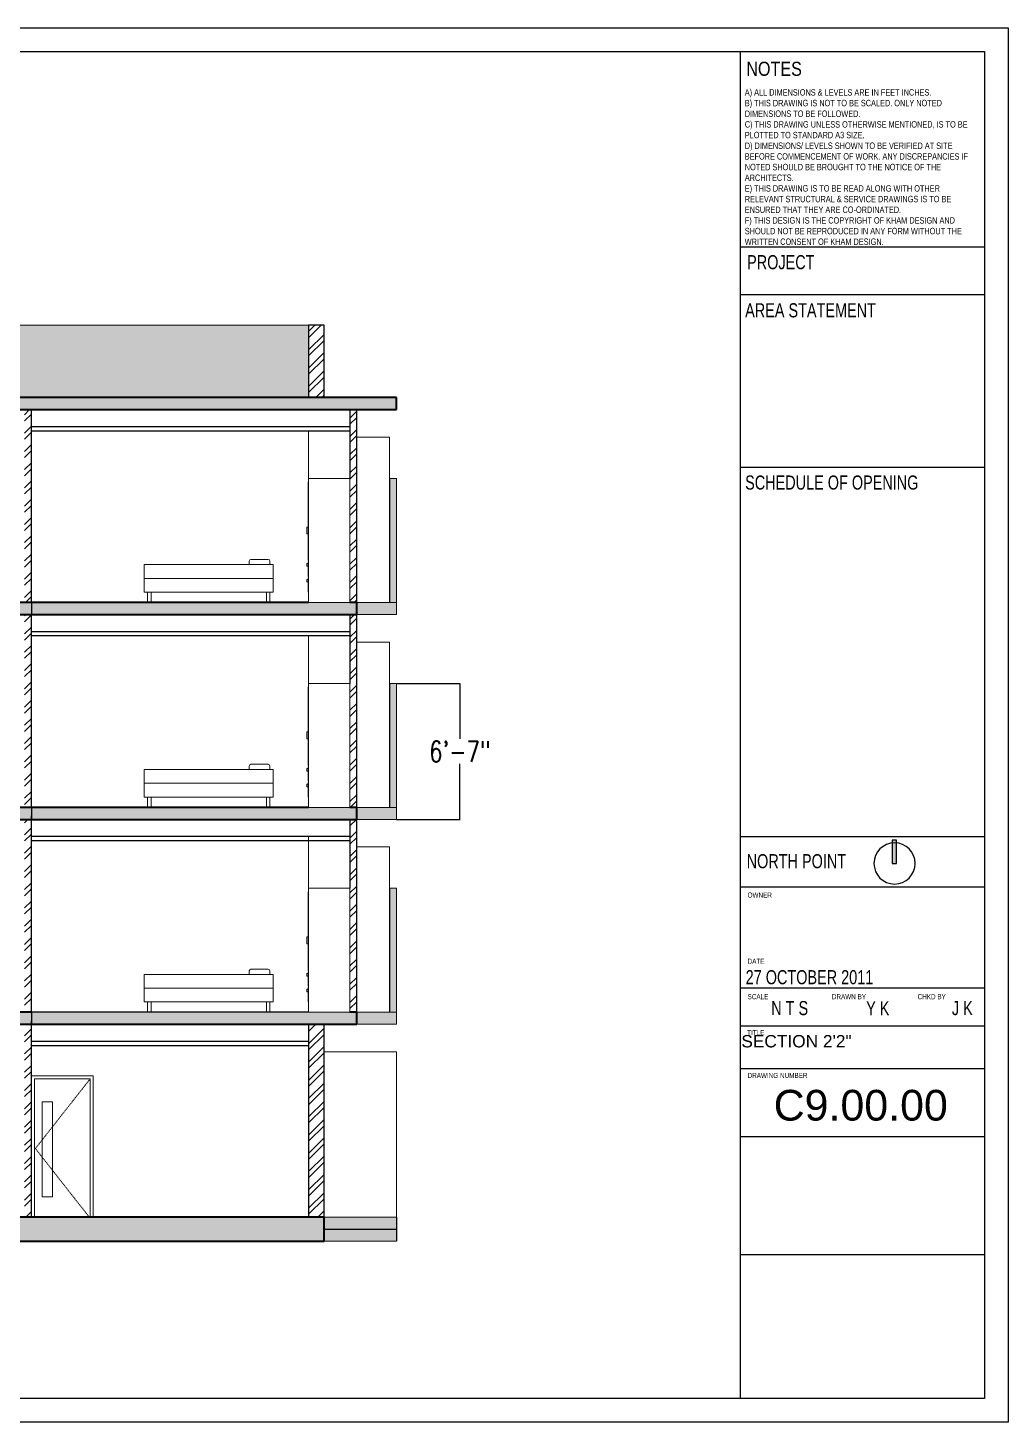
# Model space of a CAD drawing. Header units: inches. Extents: x 13884 to 18519, y 5853 to 8310.
# Drawn here: x 15623 to 16192, y 5853 to 6663 of the extents above; entities that cross this region are included whole.
import ezdxf

# ---------------------------------------------------------------- set-up
doc = ezdxf.new("R2010")
doc.units = ezdxf.units.IN
doc.header["$LTSCALE"] = 0.5
doc.header["$MEASUREMENT"] = 0
doc.linetypes.add('Dash4', pattern=[0.11811, 0.059055, -0.059055])
doc.layers.add('A- Template', color=7, linetype='Continuous')
doc.layers.add('Template', color=7, linetype='Continuous')
for name, color, linetype, lineweight in [('A-CLNGSUM', 5, 'Continuous', 9), ('A-DOORSYM', 1, 'Continuous', 9), ('A-FLOROTM', 6, 'Continuous', 9), ('A-WALL', 2, 'Continuous', 9), ('I-DETLFUM', 2, 'Continuous', 9)]:
    doc.layers.add(name, color=color, linetype=linetype, lineweight=lineweight)
doc.styles.add('alpha', font='swisscl.ttf')
doc.styles.get("Standard").update_dxf_attribs({"font": 'romans.shx', "width": 0.75})
doc.dimstyles.get("Standard").update_dxf_attribs({"dimtxt": 0.18, "dimasz": 0.18, "dimexe": 0.18, "dimexo": 0.0625, "dimgap": 0.09, "dimtad": 0, "dimtih": 1, "dimtoh": 1, "dimdec": 4, "dimzin": 0, "dimdsep": 46, "dimtxsty": 'Standard', "dimcen": 0.09, "dimadec": 0, "dimazin": 0, "dimtfac": 1, "dimtdec": 4, "dimtofl": 0, "dimtmove": 0, "dimatfit": 3, "dimfxl": 0, "dimtolj": 1, "dimtzin": 0, "dimarcsym": 0})
pattern_1 = [(45, (16615.337, 5968.343), (-5.3033, 5.3033), []), (45, (16618.873, 5968.343), (-5.3033, 5.3033), [])]

# ---------------------------------------------------------------- blocks, each defined once
blk = doc.blocks.new('Single Shutter with peep - D2-129681-Section 3')
at = {"layer": 'A-DOORSYM'}
for p, q in [((91.69, 94.23), (91.69, 14)), ((124.15, 94.23), (91.69, 94.23)), ((91.69, 94.23), (124.15, 94.23)), ((91.69, 14), (91.69, 94.23)), ((124.15, 14), (124.15, 94.23)), ((124.15, 94.23), (124.15, 14)), ((96.22, 80.93), (102.13, 80.93)), ((96.22, 25.81), (96.22, 80.93)), ((102.13, 80.93), (102.13, 25.81)), ((102.13, 25.81), (96.22, 25.81))]:
    blk.add_line(p, q, dxfattribs=at)
at = {"layer": 'A-DOORSYM', "linetype": 'Dash4'}
for p, q in [((123.56, 93.64), (92.28, 53.82)), ((92.28, 53.82), (123.56, 14))]:
    blk.add_line(p, q, dxfattribs=at)
blk = doc.blocks.new('Bed _3_ - 1372 x 1905mm - Double-142158-Section 3')
at = {"layer": 'I-DETLFUM', "color": 7}
for p, q in [((155.42, 157), (155.42, 149)), ((155.42, 157), (155.56, 157)), ((155.56, 157), (155.92, 157)), ((155.92, 157), (156.42, 157)), ((156.42, 157), (229.42, 157)), ((216.42, 159), (216.42, 157)), ((227.42, 160), (217.42, 160)), ((228.42, 157), (228.42, 159)), ((229.42, 157), (229.92, 157)), ((229.92, 157), (230.29, 157)), ((230.29, 157), (230.42, 157)), ((230.42, 149), (230.42, 157)), ((155.42, 149), (155.42, 141)), ((155.42, 149), (155.92, 149)), ((155.92, 149), (155.42, 149)), ((155.92, 149), (156.42, 149)), ((156.42, 149), (155.92, 149)), ((156.42, 149), (229.42, 149)), ((229.42, 149), (156.42, 149)), ((229.42, 149), (229.92, 149)), ((229.92, 149), (229.42, 149)), ((229.92, 149), (230.29, 149)), ((230.29, 149), (229.92, 149)), ((230.29, 149), (230.42, 149)), ((230.42, 149), (230.29, 149)), ((230.42, 141), (230.42, 149)), ((155.92, 141), (155.42, 141)), ((156.42, 141), (155.92, 141)), ((229.42, 141), (156.42, 141)), ((157.42, 141), (157.42, 135)), ((157.42, 141), (157.42, 135)), ((159.42, 135), (159.42, 141)), ((159.42, 135), (159.42, 141)), ((226.42, 141), (226.42, 135)), ((226.42, 141), (226.42, 135)), ((228.42, 135), (228.42, 141)), ((228.42, 135), (228.42, 141)), ((229.92, 141), (229.42, 141)), ((230.29, 141), (229.92, 141)), ((230.42, 141), (230.29, 141))]:
    blk.add_line(p, q, dxfattribs=at)
for centre, start, end in [((217.42, 159), 90, 180), ((227.42, 159), 0, 90)]:
    blk.add_arc(centre, 1, start, end, dxfattribs=at)
blk = doc.blocks.new('Wardrobe - 6-4-167365-Section 3')
at = {"layer": 'I-DETLFUM', "color": 252}
for p, q in [((250.67, 159.29), (250.67, 205)), ((250.92, 205), (250.67, 205)), ((250.92, 135), (250.92, 207)), ((274.92, 207), (250.92, 207)), ((274.92, 207), (274.92, 135)), ((249.92, 174.79), (249.92, 178.79)), ((249.92, 178.79), (250.67, 178.79)), ((250.67, 174.79), (249.92, 174.79)), ((249.92, 156.04), (249.92, 157.54)), ((250.67, 157.54), (249.92, 157.54)), ((250.67, 156.04), (249.92, 156.04)), ((250.92, 159.29), (250.67, 159.29)), ((250.67, 150.14), (250.67, 158.54)), ((250.67, 158.54), (250.92, 158.54)), ((249.92, 146.89), (249.92, 148.39)), ((249.92, 148.39), (250.67, 148.39)), ((250.67, 146.89), (249.92, 146.89)), ((250.92, 150.14), (250.67, 150.14)), ((250.67, 141), (250.67, 149.39)), ((250.67, 149.39), (250.92, 149.39)), ((250.92, 141), (250.67, 141)), ((250.92, 135), (274.92, 135))]:
    blk.add_line(p, q, dxfattribs=at)
blk = doc.blocks.new('Bed _3_ - 1372 x 1905mm - Double-V7-Section 3')
at = {"layer": 'I-DETLFUM', "color": 7}
for p, q in [((155.42, 278), (155.42, 270)), ((155.42, 278), (155.56, 278)), ((155.56, 278), (155.92, 278)), ((155.92, 278), (156.42, 278)), ((156.42, 278), (229.42, 278)), ((216.42, 280), (216.42, 278)), ((227.42, 281), (217.42, 281)), ((228.42, 278), (228.42, 280)), ((229.42, 278), (229.92, 278)), ((229.92, 278), (230.29, 278)), ((230.29, 278), (230.42, 278)), ((230.42, 270), (230.42, 278)), ((155.42, 270), (155.42, 262)), ((155.42, 270), (155.56, 270)), ((155.56, 270), (155.42, 270)), ((155.56, 270), (155.92, 270)), ((155.92, 270), (155.56, 270)), ((155.92, 270), (156.42, 270)), ((156.42, 270), (155.92, 270)), ((156.42, 270), (229.42, 270)), ((229.42, 270), (156.42, 270)), ((229.42, 270), (229.92, 270)), ((229.92, 270), (229.42, 270)), ((229.92, 270), (230.29, 270)), ((230.29, 270), (229.92, 270)), ((230.29, 270), (230.42, 270)), ((230.42, 270), (230.29, 270)), ((230.42, 262), (230.42, 270)), ((155.92, 262), (155.42, 262)), ((156.42, 262), (155.92, 262)), ((229.42, 262), (156.42, 262)), ((157.42, 262), (157.42, 256)), ((157.42, 262), (157.42, 256)), ((159.42, 256), (159.42, 262)), ((159.42, 256), (159.42, 262)), ((226.42, 262), (226.42, 256)), ((226.42, 262), (226.42, 256)), ((228.42, 256), (228.42, 262)), ((228.42, 256), (228.42, 262)), ((229.92, 262), (229.42, 262)), ((230.29, 262), (229.92, 262)), ((230.42, 262), (230.29, 262))]:
    blk.add_line(p, q, dxfattribs=at)
for centre, start, end in [((217.42, 280), 90, 180), ((227.42, 280), 0, 90)]:
    blk.add_arc(centre, 1, start, end, dxfattribs=at)
blk = doc.blocks.new('*D180')
at = {"color": 0, "lineweight": -2}
for p, q in [((15837.29, 6281.96), (15874.23, 6281.96)), ((15874.05, 6281.78), (15874.05, 6249.7)), ((15874.05, 6203.14), (15874.05, 6235.23)), ((15837.29, 6202.96), (15874.23, 6202.96))]:
    blk.add_line(p, q, dxfattribs=at)
at = {"color": 0}
for points in [[(15874.02, 6281.78), (15874.08, 6281.78), (15874.05, 6281.96)], [(15874.02, 6203.14), (15874.08, 6203.14), (15874.05, 6202.96)]]:
    blk.add_solid(points, dxfattribs=at)
at = {"layer": 'Defpoints', "color": 0}
for p in [(15837.23, 6281.96), (15874.05, 6281.96), (15837.23, 6202.96)]:
    blk.add_point(p, dxfattribs=at)
at = {"color": 4, "insert": (15874.05, 6242.46), "char_height": 12, "attachment_point": 5}
blk.add_mtext('\\A1;6\'-7"', dxfattribs=at)
blk = doc.blocks.new('A3 Paper')
at = {"layer": 'Template', "color": 116}
for points in [[(44545, -27531), (69442, -27531), (69442, -45138), (44545, -45138)], [(69146, -44841), (44841, -44841), (44841, -27828), (69146, -27828)]]:
    blk.add_lwpolyline(points, close=True, dxfattribs=at)
blk = doc.blocks.new('North Point')
at = {"layer": 'A- Template'}
blk.add_lwpolyline([(-0.1, 1.6), (18.2, 1.6), (18.2, -1.8), (-0.1, -1.8)], close=True, dxfattribs=at)
blk.add_circle((0, 0), 16.1, dxfattribs=at)
blk.add_solid([(-0.1, 1.6), (18.2, 1.6), (-0.1, -1.8), (18.2, -1.8)], dxfattribs=at)

msp = doc.modelspace()

# ---------------------------------------------------------------- hatches: boundary and pattern name
h = msp.add_hatch(color=256)
h.dxf.hatch_style = 1
h.paths.add_polyline_path([(15786.22594, 6489.96485), (15421.22594, 6489.96485), (15421.22594, 6447.96485), (15786.22594, 6447.96485)])
h.paths.add_polyline_path([(15282.22594, 6428.96485), (15273.22594, 6428.96485), (15273.22594, 6422.96485), (15282.22594, 6422.96485)])
h.paths.add_polyline_path([(15282.22594, 6309.96485), (15273.22594, 6309.96485), (15273.22594, 6303.96485), (15282.22594, 6303.96485)])
h.paths.add_polyline_path([(15282.22594, 6190.96485), (15273.22594, 6190.96485), (15273.22594, 6184.96485), (15282.22594, 6184.96485)])
h.paths.add_polyline_path([(15282.22594, 6067.96485), (15273.22594, 6067.96485), (15273.22594, 6061.96485), (15282.22594, 6061.96485)])
h.paths.add_polyline_path([(15273.22594, 5971.96485), (15237.22594, 5971.96485), (15237.22594, 5957.96485), (15273.22594, 5957.96485)])
h.paths.add_polyline_path([(15795.22594, 5971.96485), (15273.22594, 5971.96485), (15273.22594, 5957.96485), (15795.22594, 5957.96485)])
h.paths.add_polyline_path([(15837.22594, 5971.96485), (15795.22594, 5971.96485), (15795.22594, 5957.96485), (15837.22594, 5957.96485)])
h.paths.add_polyline_path([(15837.22594, 6090.96485), (15814.22594, 6090.96485), (15814.22594, 6083.96485), (15837.22594, 6083.96485)])
h.paths.add_polyline_path([(15814.22594, 6090.96485), (15810.22594, 6090.96485), (15786.22594, 6090.96485), (15625.22594, 6090.96485), (15625.22594, 6083.96485), (15814.22594, 6083.96485)])
h.paths.add_polyline_path([(15837.22594, 6162.96485), (15833.22594, 6162.96485), (15833.22594, 6090.96485), (15837.22594, 6090.96485)])
h.paths.add_polyline_path([(15625.22594, 6090.96485), (15237.22594, 6090.96485), (15237.22594, 6083.96485), (15625.22594, 6083.96485)])
h.paths.add_polyline_path([(15241.22594, 6132.96485), (15237.22594, 6132.96485), (15237.22594, 6090.96485), (15241.22594, 6090.96485)])
h.paths.add_polyline_path([(15241.22594, 6251.96485), (15237.22594, 6251.96485), (15237.22594, 6209.96485), (15241.22594, 6209.96485)])
h.paths.add_polyline_path([(15625.22594, 6209.96485), (15237.22594, 6209.96485), (15237.22594, 6202.96485), (15625.22594, 6202.96485)])
h.paths.add_polyline_path([(15837.22594, 6281.96485), (15833.22594, 6281.96485), (15833.22594, 6209.96485), (15837.22594, 6209.96485)])
h.paths.add_polyline_path([(15837.22594, 6447.96485), (15237.22594, 6447.96485), (15237.22594, 6440.96485), (15837.22594, 6440.96485)])
h.paths.add_polyline_path([(15837.22594, 6400.96485), (15833.22594, 6400.96485), (15833.22594, 6328.96485), (15837.22594, 6328.96485)])
h.paths.add_polyline_path([(15837.22594, 6328.96485), (15833.22594, 6328.96485), (15814.22594, 6328.96485), (15814.22594, 6321.96485), (15837.22594, 6321.96485)])
h.paths.add_polyline_path([(15625.22594, 6328.96485), (15237.22594, 6328.96485), (15237.22594, 6321.96485), (15625.22594, 6321.96485)])
h.paths.add_polyline_path([(15241.22594, 6370.96485), (15237.22594, 6370.96485), (15237.22594, 6328.96485), (15241.22594, 6328.96485)])
h.paths.add_polyline_path([(15282.22594, 6489.96485), (15273.22594, 6489.96485), (15273.22594, 6447.96485), (15282.22594, 6447.96485)])
h = msp.add_hatch()
h.set_pattern_fill('ANSI32', color=256, scale=20)
h.set_pattern_definition(pattern_1)
h.paths.add_polyline_path([(15795.22594, 6489.96485), (15786.22594, 6489.96485), (15786.22594, 6447.96485), (15795.22594, 6447.96485)])
h.paths.add_polyline_path([(15814.22594, 6440.96485), (15810.22594, 6440.96485), (15810.22594, 6400.96485), (15810.22594, 6328.96485), (15814.22594, 6328.96485)])
h.paths.add_polyline_path([(15625.22594, 6440.96485), (15621.22594, 6440.96485), (15621.22594, 6328.96485), (15625.22594, 6328.96485)])
h.paths.add_polyline_path([(15473.22594, 6440.96485), (15469.22594, 6440.96485), (15469.22594, 6328.96485), (15473.22594, 6328.96485)])
h.paths.add_polyline_path([(15282.22594, 6440.96485), (15273.22594, 6440.96485), (15273.22594, 6428.96485), (15282.22594, 6428.96485)])
h.paths.add_polyline_path([(15282.22594, 6350.96485), (15273.22594, 6350.96485), (15273.22594, 6328.96485), (15282.22594, 6328.96485)])
h = msp.add_hatch(color=256)
h.dxf.hatch_style = 1
h.paths.add_polyline_path([(15814.22594, 6328.96485), (15810.22594, 6328.96485), (15786.22594, 6328.96485), (15625.22594, 6328.96485), (15625.22594, 6321.96485), (15814.22594, 6321.96485)])
h = msp.add_hatch()
h.set_pattern_fill('ANSI32', color=256, scale=20)
h.set_pattern_definition(pattern_1)
h.paths.add_polyline_path([(15814.22594, 6202.96485), (15810.22594, 6202.96485), (15810.22594, 6162.96485), (15810.22594, 6090.96485), (15814.22594, 6090.96485)])
h.paths.add_polyline_path([(15625.22594, 6202.96485), (15621.22594, 6202.96485), (15621.22594, 6090.96485), (15625.22594, 6090.96485)])
h.paths.add_polyline_path([(15473.22594, 6202.96485), (15469.22594, 6202.96485), (15469.22594, 6090.96485), (15473.22594, 6090.96485)])
h.paths.add_polyline_path([(15282.22594, 6112.96485), (15273.22594, 6112.96485), (15273.22594, 6090.96485), (15282.22594, 6090.96485)])
h.paths.add_polyline_path([(15282.22594, 6202.96485), (15273.22594, 6202.96485), (15273.22594, 6190.96485), (15282.22594, 6190.96485)])
h.paths.add_polyline_path([(15282.22594, 6231.96485), (15273.22594, 6231.96485), (15273.22594, 6209.96485), (15282.22594, 6209.96485)])
h.paths.add_polyline_path([(15282.22594, 6321.96485), (15273.22594, 6321.96485), (15273.22594, 6309.96485), (15282.22594, 6309.96485)])
h.paths.add_polyline_path([(15473.22594, 6321.96485), (15469.22594, 6321.96485), (15469.22594, 6209.96485), (15473.22594, 6209.96485)])
h.paths.add_polyline_path([(15814.22594, 6321.96485), (15810.22594, 6321.96485), (15810.22594, 6281.96485), (15810.22594, 6209.96485), (15814.22594, 6209.96485)])
h.paths.add_polyline_path([(15625.22594, 6321.96485), (15621.22594, 6321.96485), (15621.22594, 6209.96485), (15625.22594, 6209.96485)])
h = msp.add_hatch(color=256)
h.dxf.hatch_style = 1
h.paths.add_polyline_path([(15814.22594, 6209.96485), (15810.22594, 6209.96485), (15786.22594, 6209.96485), (15625.22594, 6209.96485), (15625.22594, 6202.96485), (15814.22594, 6202.96485)])
h = msp.add_hatch(color=256)
h.dxf.hatch_style = 1
h.paths.add_polyline_path([(15837.22594, 6209.96485), (15814.22594, 6209.96485), (15814.22594, 6202.96485), (15837.22594, 6202.96485)])
h = msp.add_hatch()
h.set_pattern_fill('ANSI32', color=256, scale=20)
h.set_pattern_definition(pattern_1)
h.paths.add_polyline_path([(15282.22594, 5989.96485), (15273.22594, 5989.96485), (15273.22594, 5971.96485), (15282.22594, 5971.96485)])
h.paths.add_polyline_path([(15282.22594, 6083.96485), (15273.22594, 6083.96485), (15273.22594, 6067.96485), (15282.22594, 6067.96485)])
h.paths.add_polyline_path([(15473.22594, 6083.96485), (15469.22594, 6083.96485), (15469.22594, 6059.96485), (15473.22594, 6059.96485)])
h.paths.add_polyline_path([(15533.22594, 6083.96485), (15529.22594, 6083.96485), (15529.22594, 6059.96485), (15533.22594, 6059.96485)])
h.paths.add_polyline_path([(15625.22594, 6083.96485), (15621.22594, 6083.96485), (15621.22594, 5971.96485), (15625.22594, 5971.96485)])
h.paths.add_polyline_path([(15795.22594, 6083.96485), (15786.22594, 6083.96485), (15786.22594, 5971.96485), (15795.22594, 5971.96485)])

# ---------------------------------------------------------------- linework, layer by layer
for p, q in [((16036.8252, 6649.05908), (16036.8252, 5866.52545)), ((16178.40848, 6535.33101), (16036.8252, 6535.33101)), ((16178.40848, 6507.67433), (16036.8252, 6507.67433)), ((16178.40848, 6407.41052), (16036.8252, 6407.41052)), ((15833.22594, 6400.96485), (15833.22594, 6328.96485)), ((15625.22594, 6328.96485), (15625.22594, 6321.96485)), ((15833.22594, 6281.96485), (15833.22594, 6209.96485)), ((15625.22594, 6209.96485), (15625.22594, 6202.96485)), ((16178.79247, 6192.7958), (16036.8252, 6192.7958)), ((15833.22594, 6162.96485), (15833.22594, 6090.96485)), ((16178.79247, 6163.59899), (16036.8252, 6163.59899)), ((16178.79247, 6104.93368), (16037.30391, 6104.93368)), ((15625.22594, 6090.96485), (15625.22594, 6083.96485)), ((15786.22594, 6090.96485), (15625.22594, 6090.96485)), ((16178.79247, 6082.87554), (16036.8252, 6082.87554)), ((16178.79247, 6057.99307), (16036.8252, 6057.99307)), ((16178.79247, 6018.52835), (16036.8252, 6018.52835)), ((15795.22594, 5971.96485), (15795.22594, 5957.96485)), ((15837.22594, 5971.96485), (15837.22594, 5957.96485)), ((15795.22594, 5964.96485), (15837.22594, 5964.96485)), ((16178.79247, 5949.95679), (16036.8252, 5949.95679))]:
    msp.add_line(p, q)
at = {"layer": 'A-CLNGSUM', "lineweight": 25}
for p, q in [((15810.22594, 6430.96485), (15625.22594, 6430.96485)), ((15625.22594, 6428.72076), (15810.22594, 6428.72076)), ((15810.22594, 6311.96485), (15625.22594, 6311.96485)), ((15625.22594, 6309.72076), (15810.22594, 6309.72076)), ((15810.22594, 6192.96485), (15625.22594, 6192.96485)), ((15625.22594, 6190.72076), (15810.22594, 6190.72076)), ((15786.22594, 6073.96485), (15625.22594, 6073.96485)), ((15625.22594, 6071.72076), (15786.22594, 6071.72076))]:
    msp.add_line(p, q, dxfattribs=at)
at = {"layer": 'A-FLOROTM', "lineweight": 35}
for p, q in [((15837.22594, 6447.96485), (15237.22594, 6447.96485)), ((15837.22594, 6440.96485), (15837.22594, 6447.96485)), ((15237.22594, 6440.96485), (15837.22594, 6440.96485)), ((15786.22594, 6328.96485), (15237.22594, 6328.96485)), ((15814.22594, 6328.96485), (15810.22594, 6328.96485)), ((15814.22594, 6321.96485), (15814.22594, 6328.96485)), ((15237.22594, 6321.96485), (15814.22594, 6321.96485)), ((15786.22594, 6209.96485), (15237.22594, 6209.96485)), ((15814.22594, 6209.96485), (15810.22594, 6209.96485)), ((15814.22594, 6202.96485), (15814.22594, 6209.96485)), ((15237.22594, 6202.96485), (15814.22594, 6202.96485)), ((15625.22594, 6090.96485), (15237.22594, 6090.96485)), ((15814.22594, 6090.96485), (15810.22594, 6090.96485)), ((15814.22594, 6083.96485), (15814.22594, 6090.96485)), ((15237.22594, 6083.96485), (15814.22594, 6083.96485)), ((15795.22594, 5971.96485), (15273.22594, 5971.96485)), ((15795.22594, 5957.96485), (15795.22594, 5971.96485)), ((15273.22594, 5957.96485), (15795.22594, 5957.96485))]:
    msp.add_line(p, q, dxfattribs=at)
at = {"layer": 'A-FLOROTM'}
for p, q in [((15837.22594, 6328.96485), (15837.22594, 6321.96485)), ((15837.22594, 6321.96485), (15814.22594, 6321.96485)), ((15837.22594, 6209.96485), (15837.22594, 6202.96485)), ((15837.22594, 6202.96485), (15814.22594, 6202.96485)), ((15837.22594, 6090.96485), (15837.22594, 6083.96485)), ((15837.22594, 6083.96485), (15814.22594, 6083.96485)), ((15837.22594, 5971.96485), (15837.22594, 5957.96485)), ((15837.22594, 5957.96485), (15795.22594, 5957.96485))]:
    msp.add_line(p, q, dxfattribs=at)
at = {"layer": 'A-WALL'}
for p, q in [((15786.22594, 6489.96485), (15421.22594, 6489.96485)), ((15786.22594, 6400.96485), (15786.22594, 6428.72076)), ((15833.22594, 6424.96485), (15814.22594, 6424.96485)), ((15833.22594, 6400.96485), (15833.22594, 6424.96485)), ((15833.22594, 6400.96485), (15837.22594, 6400.96485)), ((15837.22594, 6400.96485), (15837.22594, 6328.96485)), ((15814.22594, 6328.96485), (15837.22594, 6328.96485)), ((15786.22594, 6281.96485), (15786.22594, 6309.72076)), ((15833.22594, 6305.96485), (15814.22594, 6305.96485)), ((15833.22594, 6281.96485), (15833.22594, 6305.96485)), ((15833.22594, 6281.96485), (15837.22594, 6281.96485)), ((15837.22594, 6281.96485), (15837.22594, 6209.96485)), ((15814.22594, 6209.96485), (15837.22594, 6209.96485)), ((15786.22594, 6162.96485), (15786.22594, 6192.72076)), ((15833.22594, 6186.96485), (15814.22594, 6186.96485)), ((15833.22594, 6162.96485), (15833.22594, 6186.96485)), ((15833.22594, 6162.96485), (15837.22594, 6162.96485)), ((15837.22594, 6162.96485), (15837.22594, 6090.96485)), ((15814.22594, 6090.96485), (15837.22594, 6090.96485)), ((15837.22594, 6067.96485), (15795.22594, 6067.96485)), ((15837.22594, 6067.96485), (15837.22594, 5971.96485)), ((15625.22594, 6053.96485), (15661.22594, 6053.96485)), ((15661.22594, 6053.96485), (15661.22594, 5971.96485)), ((15795.22594, 5971.96485), (15837.22594, 5971.96485))]:
    msp.add_line(p, q, dxfattribs=at)
at = {"layer": 'A-WALL', "lineweight": 25}
for p, q in [((15786.22594, 6489.96485), (15786.22594, 6447.96485)), ((15795.22594, 6489.96485), (15786.22594, 6489.96485)), ((15795.22594, 6447.96485), (15795.22594, 6489.96485)), ((15625.22594, 6328.96485), (15625.22594, 6440.96485)), ((15810.22594, 6440.96485), (15810.22594, 6400.96485)), ((15814.22594, 6328.96485), (15814.22594, 6440.96485)), ((15625.22594, 6209.96485), (15625.22594, 6321.96485)), ((15810.22594, 6321.96485), (15810.22594, 6281.96485)), ((15814.22594, 6209.96485), (15814.22594, 6323.96485)), ((15625.22594, 6090.96485), (15625.22594, 6204.96485)), ((15814.22594, 6090.96485), (15814.22594, 6204.96485)), ((15810.22594, 6202.96485), (15810.22594, 6162.96485)), ((15625.22594, 5971.96485), (15625.22594, 6085.96485)), ((15786.22594, 6083.96485), (15786.22594, 5971.96485)), ((15795.22594, 5971.96485), (15795.22594, 6083.96485))]:
    msp.add_line(p, q, dxfattribs=at)

# ---------------------------------------------------------------- block references
at = {"xscale": 0.04599530890905365, "yscale": 0.04599530890905365, "zscale": 0.04599530890905365}
msp.add_blockref('A3 Paper', (12998.40748, 7929.00862), dxfattribs=at)
at = {"xscale": -0.7433585278309455, "yscale": 0.7433585278309455, "zscale": 0.7433585278309381, "rotation": 269.917407415308}
msp.add_blockref('North Point', (16126.48748, 6177.38205), dxfattribs=at)
at = {"layer": 'A-DOORSYM'}
msp.add_blockref('Single Shutter with peep - D2-129681-Section 3', (15535.30391, 5957.96485), dxfattribs=at)
at = {"layer": 'I-DETLFUM'}
for name, p in [('Wardrobe - 6-4-167365-Section 3', (15535.30391, 6193.96485)), ('Bed _3_ - 1372 x 1905mm - Double-V7-Section 3', (15535.30391, 6072.96485)), ('Wardrobe - 6-4-167365-Section 3', (15535.30391, 6074.96485)), ('Bed _3_ - 1372 x 1905mm - Double-V7-Section 3', (15535.30391, 5953.96485)), ('Wardrobe - 6-4-167365-Section 3', (15535.30391, 5955.96485)), ('Bed _3_ - 1372 x 1905mm - Double-142158-Section 3', (15535.30391, 5955.96485))]:
    msp.add_blockref(name, p, dxfattribs=at)

# ---------------------------------------------------------------- texts
at = {"style": 'alpha'}
for s, insert, char_height, width, attachment_point in [('{\\fSwis721 Cn BT|b0|i0|c0|p34;NOTES}', (16040.39302, 6643.01978), 8.179794, 146.3631169, 1), ('{\\fSwis721 Cn BT|b0|i0|c0|p34;A) ALL DIMENSIONS & LEVELS ARE IN FEET INCHES.\\PB) THIS DRAWING IS NOT TO BE SCALED. ONLY NOTED DIMENSIONS TO BE FOLLOWED.\\PC) THIS DRAWING UNLESS OTHERWISE MENTIONED, IS TO BE PLOTTED TO STANDARD A3 SIZE.\\PD) DIMENSIONS/ LEVELS SHOWN TO BE VERIFIED AT SITE BEFORE COMMENCEMENT OF WORK. ANY DISCREPANCIES IF NOTED SHOULD BE BROUGHT TO THE NOTICE OF THE ARCHITECTS.\\PE) THIS DRAWING IS TO BE READ ALONG WITH OTHER RELEVANT STRUCTURAL & SERVICE DRAWINGS IS TO BE ENSURED THAT THEY ARE CO-ORDINATED.\\PF) THIS DESIGN IS THE COPYRIGHT OF KHAM DESIGN AND SHOULD NOT BE REPRODUCED IN ANY FORM WITHOUT THE WRITTEN CONSENT OF KHAM DESIGN.}', (16039.50903, 6627.097), 3.71679264, 136.3448793, 1), ('PROJECT', (16040.86542, 6530.70105), 8.179794, 89.6164139, 1), ('AREA STATEMENT', (16039.73012, 6502.74628), 8.179794, 146.3631169, 1), ('SCHEDULE OF OPENING', (16039.73012, 6402.7168), 8.179794, 100.4597217, 1), ('NORTH POINT', (16040.6038, 6182.78116), 8.179794, 89.6164139, 1), ('OWNER', (16041.13628, 6160.49843), 2.9437, 89.6164139, 1), ('27 OCTOBER 2011', (16040.0305, 6107.10213), 8.179794, 89.6164139, 7), ('DATE', (16041.13628, 6122.05364), 2.9437, 89.6164139, 1), ('SCALE', (16041.13628, 6101.46578), 2.9437, 89.6164139, 1), ('DRAWN BY', (16090.07681, 6101.46578), 2.9437, 89.6164139, 1), ('CHKD BY', (16139.86525, 6101.46578), 2.9437, 89.6164139, 1), ('N T S', (16054.87732, 6089.16434), 8.179794, 89.6164139, 7), ('Y K', (16109.98977, 6089.16434), 8.179794, 89.6164139, 7), ('J K', (16159.7782, 6089.16434), 8.179794, 89.6164139, 7), ('{\\fSwis721 LtEx BT|b0|i0|c0|p34;SECTION 2\'2"}', (16037.50299, 6077.7194), 7.185024, 157.8726528, 1), ('TITLE', (16040.90807, 6080.61371), 2.9437, 89.6164139, 1), ('DRAWING NUMBER', (16041.13628, 6055.71613), 2.9436998, 89.6164139, 1), ('{\\fSwis721 LtEx BT|b0|i0|c0|p34;C9.00.00}', (16056.28442, 6045.86303), 17.8406047, 200.1834789, 1)]:
    msp.add_mtext(s, dxfattribs=dict(at, insert=insert, char_height=char_height, width=width, attachment_point=attachment_point))

# ---------------------------------------------------------------- dimensions: what is measured, and where the dimension line sits
dim = msp.add_linear_dim(base=(15874.05491, 6281.96485), p1=(15837.22594, 6202.96485), p2=(15837.22594, 6281.96485), angle=90, dimstyle='Standard', override={"dimtxt": 12, "dimlunit": 4, "dimclrt": 4})
dim.commit()
dim.dimension.update_dxf_attribs({"geometry": '*D180', "text_midpoint": (15874.05491, 6242.46485)})

doc.saveas('drawing.dxf')
